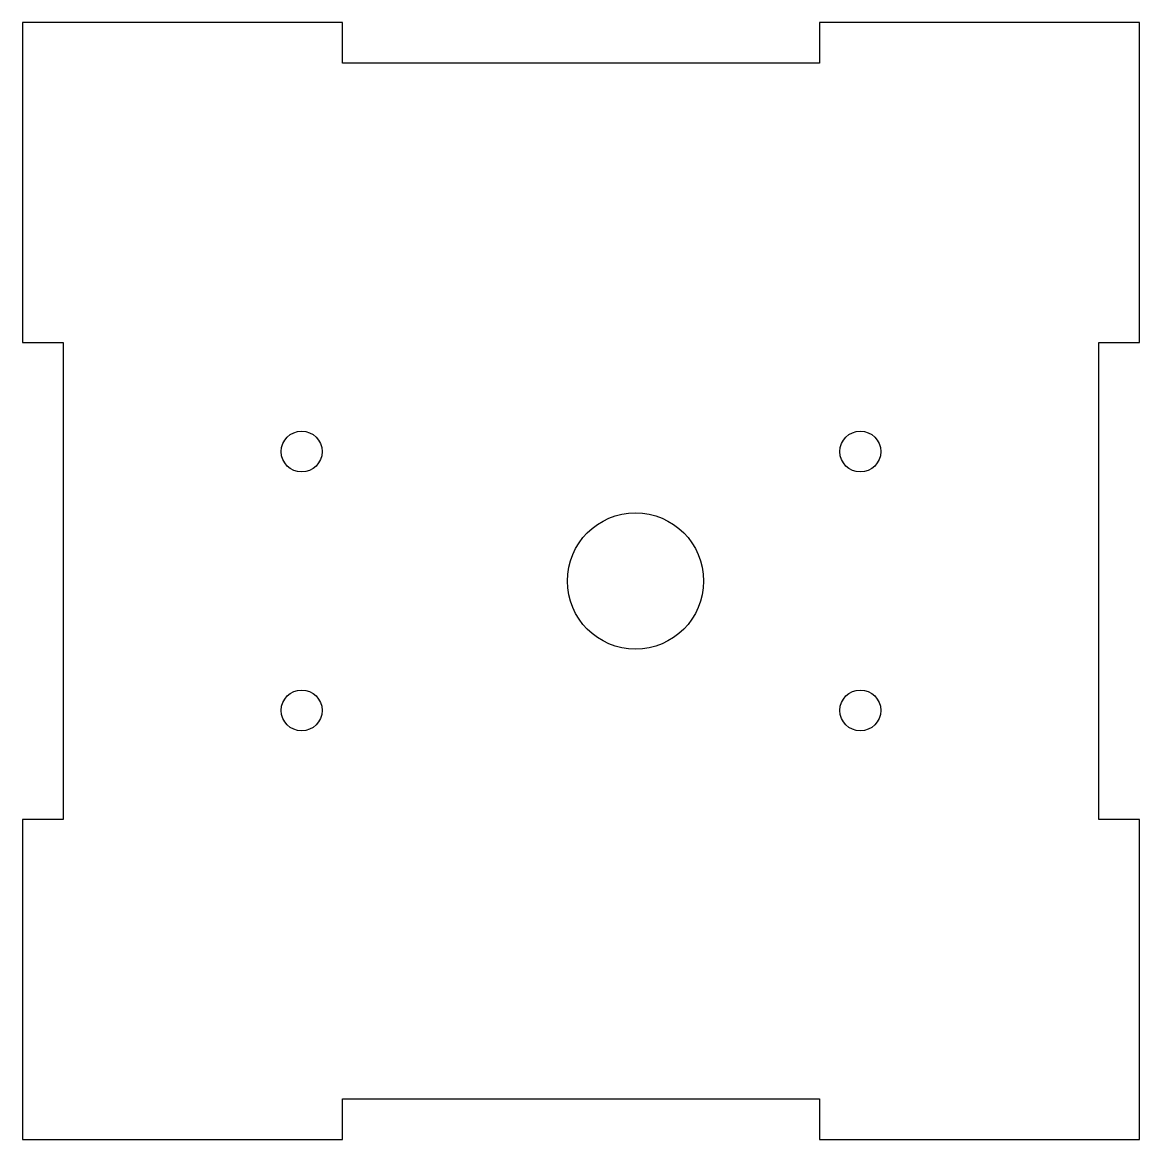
# Model space of a CAD drawing. Header units: millimetres. Extents: x -41 to 41, y -41 to 41.
import ezdxf

# ---------------------------------------------------------------- set-up
doc = ezdxf.new("R2010")
doc.units = ezdxf.units.MM

msp = doc.modelspace()

# ---------------------------------------------------------------- linework, layer by layer
at = {"color": 7, "linetype": 'Continuous', "lineweight": 25}
for p, q in [((-41, 41), (-41, 17.5)), ((-17.5, 41), (-41, 41)), ((-17.5, 38), (-17.5, 41)), ((17.5, 41), (17.5, 38)), ((41, 41), (17.5, 41)), ((41, 17.5), (41, 41)), ((17.5, 38), (-17.5, 38)), ((-41, 17.5), (-38, 17.5)), ((-38, 17.5), (-38, -17.5)), ((38, 17.5), (41, 17.5)), ((38, -17.5), (38, 17.5)), ((-41, -17.5), (-41, -41)), ((-38, -17.5), (-41, -17.5)), ((41, -17.5), (38, -17.5)), ((41, -41), (41, -17.5)), ((-17.5, -38), (17.5, -38)), ((-17.5, -41), (-17.5, -38)), ((17.5, -38), (17.5, -41)), ((-41, -41), (-17.5, -41)), ((17.5, -41), (41, -41))]:
    msp.add_line(p, q, dxfattribs=at)
for centre, radius in [((-20.5, 9.5), 1.5), ((20.5, 9.5), 1.5), ((4, 0), 5), ((-20.5, -9.5), 1.5), ((20.5, -9.5), 1.5)]:
    msp.add_circle(centre, radius, dxfattribs=at)

doc.saveas('drawing.dxf')
